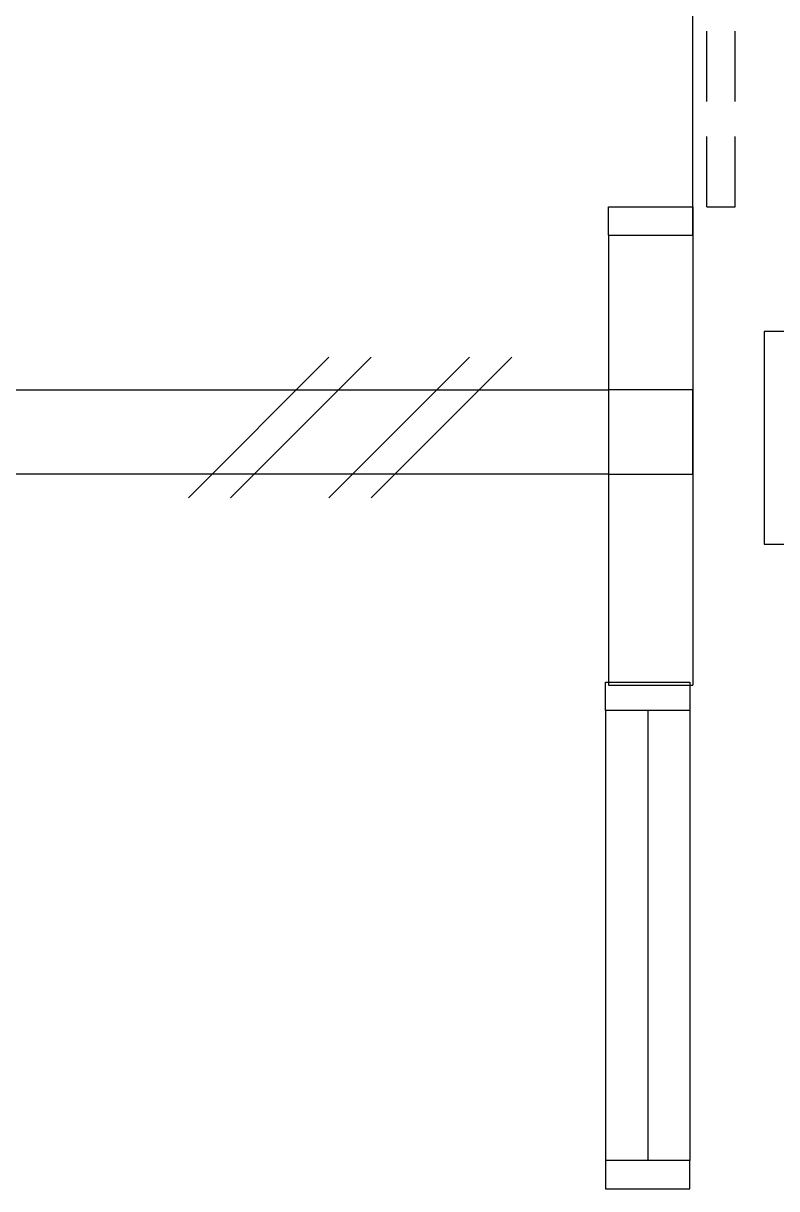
# Model space of a CAD drawing. Header units: inches. Extents: x -106706990 to 300603, y -86718466 to 1728185.
# Drawn here: x 59648 to 60988, y 24710 to 26781 of the extents above; entities that cross this region are included whole.
import ezdxf

# ---------------------------------------------------------------- set-up
doc = ezdxf.new("R2010")
doc.units = ezdxf.units.IN
doc.header["$MEASUREMENT"] = 0
doc.linetypes.add('HIDDEN', pattern=[0.375, 0.25, -0.125])
for name, color, linetype in [('A-COLUMN', 3, 'Continuous'), ('A-DROP', 8, 'Continuous'), ('A-HIDDEN', 8, 'HIDDEN'), ('A-TXTBOMBA', 7, 'Continuous'), ('A-WALL', 1, 'Continuous'), ('A-WIN', 9, 'Continuous'), ('A-WLH', 7, 'Continuous'), ('AHT_DOOR', 2, 'Continuous')]:
    doc.layers.add(name, color=color, linetype=linetype)

# ---------------------------------------------------------------- blocks, each defined once
blk = doc.blocks.new('A$C04C40081')
at = {"layer": 'A-WIN', "color": 8}
for p, q in [((850, 150), (50, 150)), ((850, 75), (50, 75)), ((850, 0), (50, 0))]:
    blk.add_line(p, q, dxfattribs=at)
at = {"layer": 'A-WIN', "color": 8, "linetype": 'Continuous'}
for points in [[(50, 150), (0, 150), (0, 0), (50, 0)], [(850, 150), (900, 150), (900, 0), (850, 0)]]:
    blk.add_lwpolyline(points, close=True, dxfattribs=at)

msp = doc.modelspace()

# ---------------------------------------------------------------- linework, layer by layer
at = {"layer": 'A-COLUMN', "color": 8}
msp.add_lwpolyline([(60838.8, 26129.4), (60688.8, 26129.4), (60688.8, 25979.4), (60838.8, 25979.4)], close=True, dxfattribs=at)
at = {"layer": 'A-DROP', "color": 8}
msp.add_line((60838.8, 26404.4), (60838.8, 28904.4), dxfattribs=at)
at = {"layer": 'A-HIDDEN', "color": 8, "linetype": 'HIDDEN', "ltscale": 500}
for p, q in [((60863.8, 26454.4), (60863.8, 28854.4)), ((60913.8, 26454.4), (60913.8, 28854.4)), ((60863.8, 26454.4), (60913.8, 26454.4))]:
    msp.add_line(p, q, dxfattribs=at)
at = {"layer": 'A-TXTBOMBA', "color": 8}
msp.add_lwpolyline([(61715.5, 26233), (60965.5, 26233), (60965.5, 25855.2), (61715.5, 25855.2)], close=True, dxfattribs=at)
at = {"layer": 'A-WALL', "color": 8}
for p, q in [((60688.8, 26404.4), (60688.8, 26129.4)), ((60688.8, 26404.4), (60838.8, 26404.4)), ((60838.8, 26404.4), (60838.8, 25604.4)), ((51988.8, 26129.4), (60688.8, 26129.4)), ((60688.8, 25979.4), (51988.8, 25979.4)), ((60688.8, 25979.4), (60688.8, 25604.4)), ((60688.8, 25604.4), (60838.8, 25604.4))]:
    msp.add_line(p, q, dxfattribs=at)
at = {"layer": 'A-WLH', "color": 8}
for p, q in [((59941.8, 25937.2), (60191.8, 26187.2)), ((60016.8, 25937.2), (60266.8, 26187.2)), ((60191.8, 25937.2), (60441.8, 26187.2)), ((60266.8, 25937.2), (60516.8, 26187.2))]:
    msp.add_line(p, q, dxfattribs=at)
at = {"layer": 'AHT_DOOR', "color": 8}
msp.add_lwpolyline([(60688.8, 26404.4), (60688.8, 26454.4), (60838.8, 26454.4), (60838.8, 26404.4)], dxfattribs=at)

# ---------------------------------------------------------------- block references
at = {"layer": 'A-WIN', "color": 8, "rotation": 90}
msp.add_blockref('A$C04C40081', (60833.6, 24709.8), dxfattribs=at)

doc.saveas('drawing.dxf')
